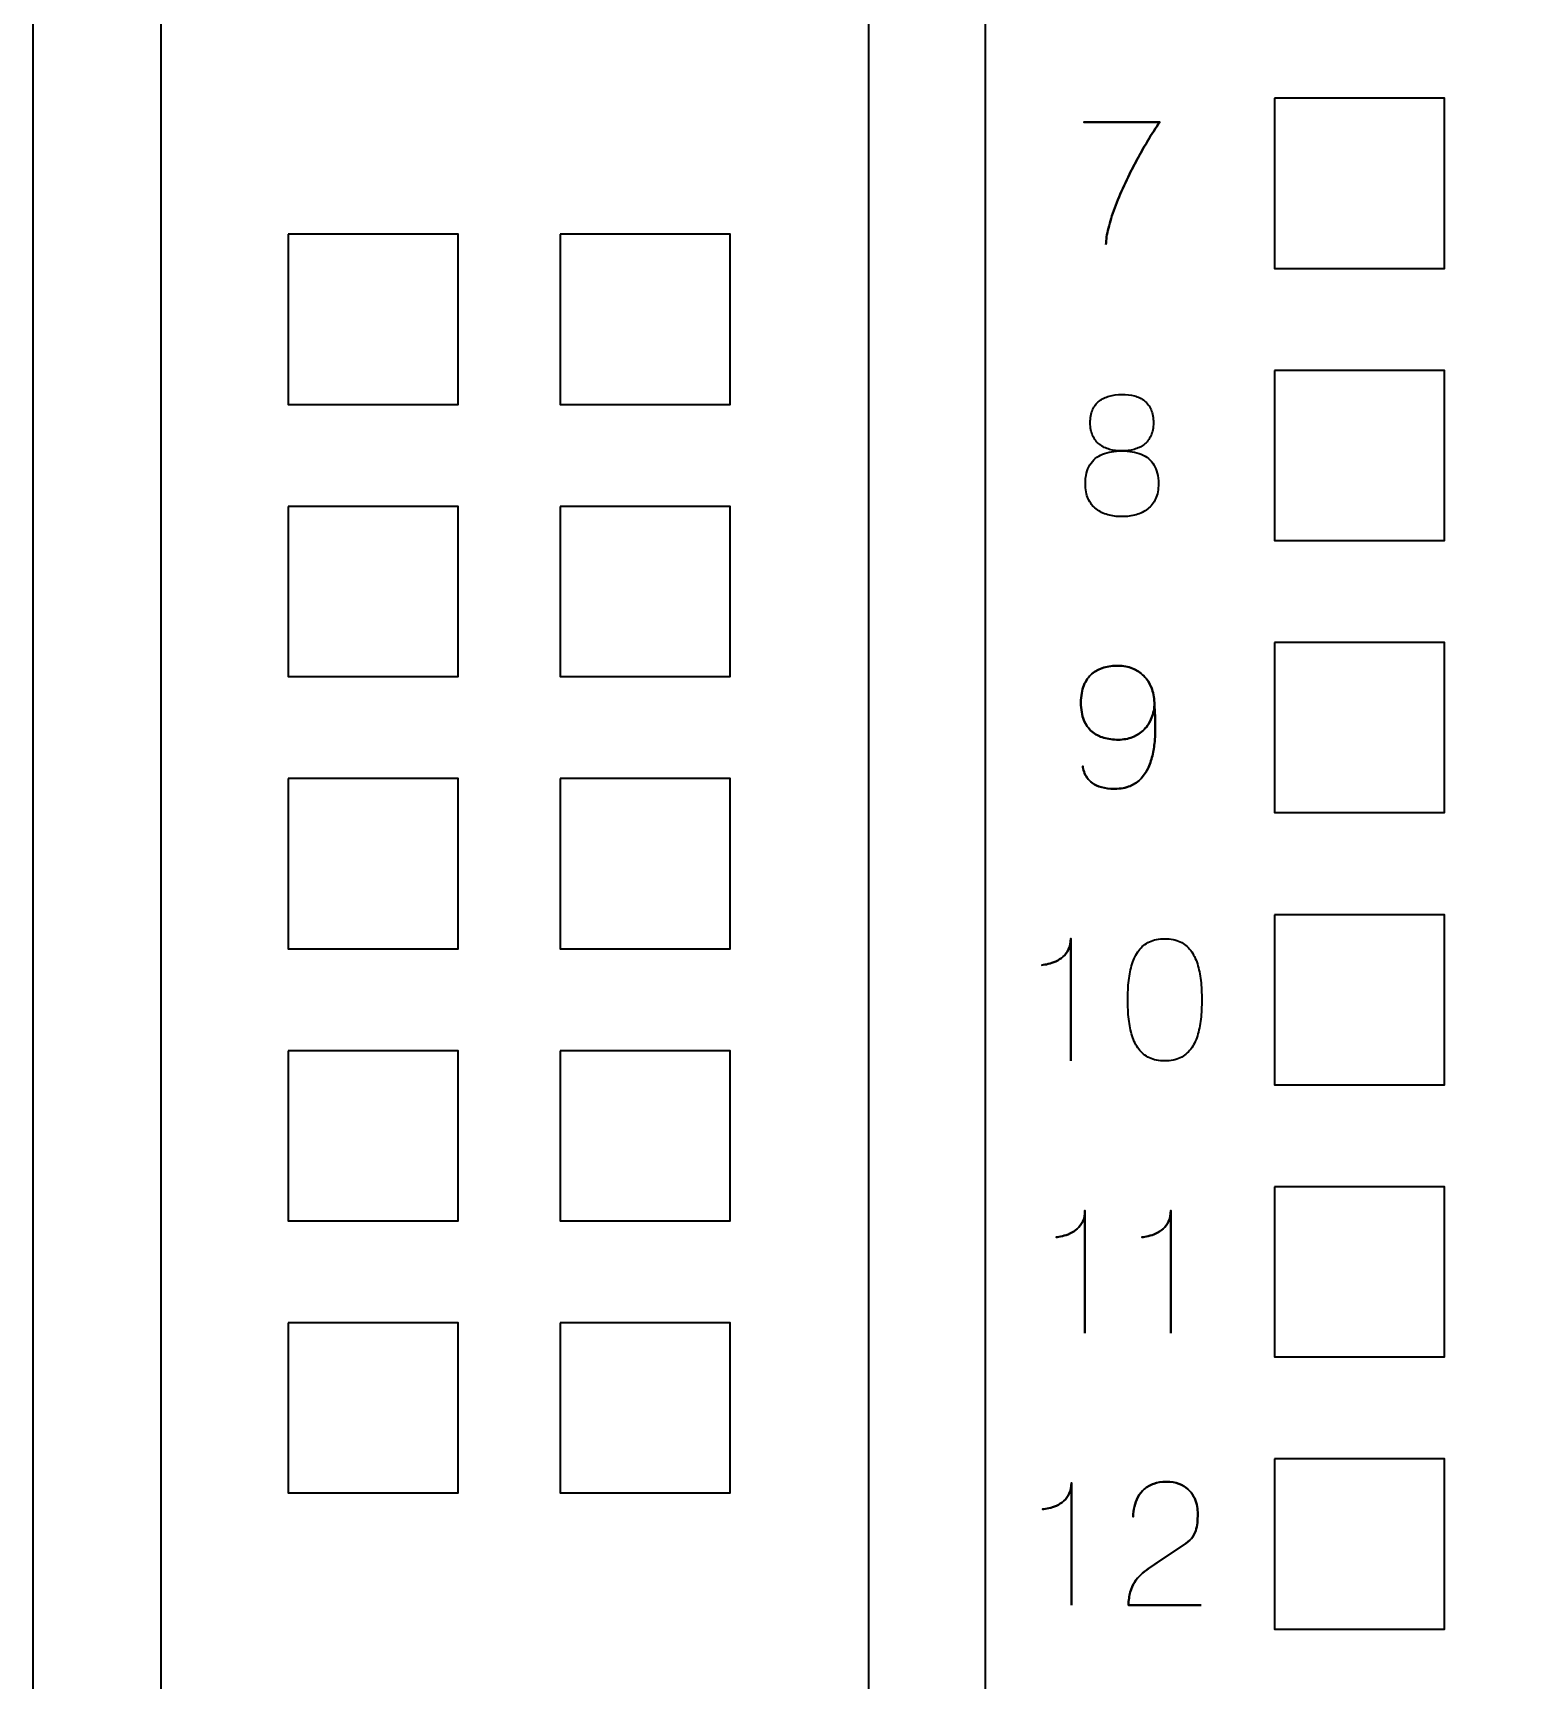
# Model space of a CAD drawing. Header units: centimetres. Extents: x -13.14 to -7.86, y -19.04 to -10.66.
# Drawn here: x -13.135 to -11.751, y -14.088 to -12.551 of the extents above; entities that cross this region are included whole.
import ezdxf

# ---------------------------------------------------------------- set-up
doc = ezdxf.new("R2010")
doc.units = ezdxf.units.CM
doc.header["$MEASUREMENT"] = 0
doc.layers.add('Layer 1', color=7, linetype='Continuous')

msp = doc.modelspace()

# ---------------------------------------------------------------- linework, layer by layer
at = {"layer": 'Layer 1', "color": 250, "lineweight": 35}
for points, knots in [([(-13.13514, -10.659), (-13.13514, -10.659), (-12.24614, -10.659), (-12.24614, -10.659), (-12.24614, -10.659), (-12.24614, -10.659), (-12.24614, -19.041), (-12.24614, -19.041), (-12.24614, -19.041), (-12.24614, -19.041), (-13.13514, -19.041), (-13.13514, -19.041), (-13.13514, -19.041), (-13.13514, -19.041), (-13.13514, -10.659), (-13.13514, -10.659)], [0, 0, 0, 0, 0.25, 0.25, 0.25, 0.25, 0.5, 0.5, 0.5, 0.5, 0.75, 0.75, 0.75, 0.75, 1, 1, 1, 1]), ([(-12.24632, -10.659), (-12.24632, -10.659), (-8.75382, -10.659), (-8.75382, -10.659), (-8.75382, -10.659), (-8.75382, -10.659), (-8.75382, -19.041), (-8.75382, -19.041), (-8.75382, -19.041), (-8.75382, -19.041), (-12.24632, -19.041), (-12.24632, -19.041), (-12.24632, -19.041), (-12.24632, -19.041), (-12.24632, -10.659), (-12.24632, -10.659)], [0, 0, 0, 0, 0.25, 0.25, 0.25, 0.25, 0.5, 0.5, 0.5, 0.5, 0.75, 0.75, 0.75, 0.75, 1, 1, 1, 1]), ([(-11.97644, -12.61203), (-11.97644, -12.61203), (-11.81769, -12.61203), (-11.81769, -12.61203), (-11.81769, -12.61203), (-11.81769, -12.61203), (-11.81769, -12.77078), (-11.81769, -12.77078), (-11.81769, -12.77078), (-11.81769, -12.77078), (-11.97644, -12.77078), (-11.97644, -12.77078), (-11.97644, -12.77078), (-11.97644, -12.77078), (-11.97644, -12.61203), (-11.97644, -12.61203)], [0, 0, 0, 0, 0.25, 0.25, 0.25, 0.25, 0.5, 0.5, 0.5, 0.5, 0.75, 0.75, 0.75, 0.75, 1, 1, 1, 1]), ([(-12.13365, -12.74854), (-12.13357, -12.74413), (-12.1328, -12.73903), (-12.13135, -12.73322), (-12.13135, -12.73322), (-12.1299, -12.72739), (-12.12792, -12.7211), (-12.12541, -12.71437), (-12.12541, -12.71437), (-12.1229, -12.70763), (-12.11999, -12.70071), (-12.11672, -12.69355), (-12.11672, -12.69355), (-12.11347, -12.6864), (-12.10996, -12.67932), (-12.10623, -12.67227), (-12.10623, -12.67227), (-12.10251, -12.66522), (-12.09871, -12.65846), (-12.09482, -12.65199), (-12.09482, -12.65199), (-12.09095, -12.64554), (-12.08715, -12.63965), (-12.08342, -12.63429), (-12.08342, -12.63429), (-12.08342, -12.63429), (-12.15424, -12.63429), (-12.15424, -12.63429), (-12.15424, -12.63429), (-12.15424, -12.63429), (-12.08342, -12.63429), (-12.08342, -12.63429), (-12.08342, -12.63429), (-12.08715, -12.63965), (-12.09095, -12.64554), (-12.09482, -12.65199), (-12.09482, -12.65199), (-12.09871, -12.65846), (-12.10251, -12.66522), (-12.10623, -12.67227), (-12.10623, -12.67227), (-12.10996, -12.67932), (-12.11347, -12.6864), (-12.11672, -12.69355), (-12.11672, -12.69355), (-12.11999, -12.70071), (-12.1229, -12.70763), (-12.12541, -12.71437), (-12.12541, -12.71437), (-12.12792, -12.7211), (-12.1299, -12.72739), (-12.13135, -12.73322), (-12.13135, -12.73322), (-12.1328, -12.73903), (-12.13357, -12.74413), (-12.13365, -12.74854)], [0, 0, 0, 0, 0.0714286, 0.0714286, 0.0714286, 0.0714286, 0.1428571, 0.1428571, 0.1428571, 0.1428571, 0.2142857, 0.2142857, 0.2142857, 0.2142857, 0.2857143, 0.2857143, 0.2857143, 0.2857143, 0.3571429, 0.3571429, 0.3571429, 0.3571429, 0.4285714, 0.4285714, 0.4285714, 0.4285714, 0.5, 0.5, 0.5, 0.5, 0.5714286, 0.5714286, 0.5714286, 0.5714286, 0.6428571, 0.6428571, 0.6428571, 0.6428571, 0.7142857, 0.7142857, 0.7142857, 0.7142857, 0.7857143, 0.7857143, 0.7857143, 0.7857143, 0.8571429, 0.8571429, 0.8571429, 0.8571429, 0.9285714, 0.9285714, 0.9285714, 0.9285714, 1, 1, 1, 1]), ([(-12.89701, -12.73903), (-12.89701, -12.73903), (-12.73826, -12.73903), (-12.73826, -12.73903), (-12.73826, -12.73903), (-12.73826, -12.73903), (-12.73826, -12.89778), (-12.73826, -12.89778), (-12.73826, -12.89778), (-12.73826, -12.89778), (-12.89701, -12.89778), (-12.89701, -12.89778), (-12.89701, -12.89778), (-12.89701, -12.89778), (-12.89701, -12.73903), (-12.89701, -12.73903)], [0, 0, 0, 0, 0.25, 0.25, 0.25, 0.25, 0.5, 0.5, 0.5, 0.5, 0.75, 0.75, 0.75, 0.75, 1, 1, 1, 1]), ([(-12.64301, -12.73903), (-12.64301, -12.73903), (-12.48426, -12.73903), (-12.48426, -12.73903), (-12.48426, -12.73903), (-12.48426, -12.73903), (-12.48426, -12.89778), (-12.48426, -12.89778), (-12.48426, -12.89778), (-12.48426, -12.89778), (-12.64301, -12.89778), (-12.64301, -12.89778), (-12.64301, -12.89778), (-12.64301, -12.89778), (-12.64301, -12.73903), (-12.64301, -12.73903)], [0, 0, 0, 0, 0.25, 0.25, 0.25, 0.25, 0.5, 0.5, 0.5, 0.5, 0.75, 0.75, 0.75, 0.75, 1, 1, 1, 1]), ([(-11.97644, -12.86603), (-11.97644, -12.86603), (-11.81769, -12.86603), (-11.81769, -12.86603), (-11.81769, -12.86603), (-11.81769, -12.86603), (-11.81769, -13.02478), (-11.81769, -13.02478), (-11.81769, -13.02478), (-11.81769, -13.02478), (-11.97644, -13.02478), (-11.97644, -13.02478), (-11.97644, -13.02478), (-11.97644, -13.02478), (-11.97644, -12.86603), (-11.97644, -12.86603)], [0, 0, 0, 0, 0.25, 0.25, 0.25, 0.25, 0.5, 0.5, 0.5, 0.5, 0.75, 0.75, 0.75, 0.75, 1, 1, 1, 1]), ([(-12.11883, -12.94122), (-12.11476, -12.94122), (-12.11096, -12.94074), (-12.10739, -12.93979), (-12.10739, -12.93979), (-12.10385, -12.93881), (-12.10074, -12.93728), (-12.09802, -12.93519), (-12.09802, -12.93519), (-12.09532, -12.93311), (-12.09321, -12.93039), (-12.09169, -12.92703), (-12.09169, -12.92703), (-12.09016, -12.92371), (-12.08939, -12.91967), (-12.08936, -12.91491), (-12.08936, -12.91491), (-12.08939, -12.91016), (-12.09013, -12.90609), (-12.09158, -12.90271), (-12.09158, -12.90271), (-12.09302, -12.89933), (-12.09508, -12.89656), (-12.09773, -12.89442), (-12.09773, -12.89442), (-12.10037, -12.8923), (-12.10348, -12.89075), (-12.10707, -12.88977), (-12.10707, -12.88977), (-12.11064, -12.88879), (-12.11458, -12.88837), (-12.11883, -12.88845), (-12.11883, -12.88845), (-12.12308, -12.8885), (-12.12701, -12.88906), (-12.13058, -12.89003), (-12.13058, -12.89003), (-12.13417, -12.89104), (-12.13729, -12.89257), (-12.13993, -12.89466), (-12.13993, -12.89466), (-12.14257, -12.89674), (-12.14462, -12.89946), (-12.14607, -12.90279), (-12.14607, -12.90279), (-12.14753, -12.90614), (-12.14826, -12.91016), (-12.14829, -12.91491), (-12.14829, -12.91491), (-12.14826, -12.91967), (-12.1475, -12.92371), (-12.14597, -12.92703), (-12.14597, -12.92703), (-12.14444, -12.93039), (-12.14233, -12.93311), (-12.13961, -12.93519), (-12.13961, -12.93519), (-12.13692, -12.93728), (-12.1338, -12.93881), (-12.13026, -12.93979), (-12.13026, -12.93979), (-12.1267, -12.94074), (-12.12289, -12.94122), (-12.11883, -12.94122)], [0, 0, 0, 0, 0.0625, 0.0625, 0.0625, 0.0625, 0.125, 0.125, 0.125, 0.125, 0.1875, 0.1875, 0.1875, 0.1875, 0.25, 0.25, 0.25, 0.25, 0.3125, 0.3125, 0.3125, 0.3125, 0.375, 0.375, 0.375, 0.375, 0.4375, 0.4375, 0.4375, 0.4375, 0.5, 0.5, 0.5, 0.5, 0.5625, 0.5625, 0.5625, 0.5625, 0.625, 0.625, 0.625, 0.625, 0.6875, 0.6875, 0.6875, 0.6875, 0.75, 0.75, 0.75, 0.75, 0.8125, 0.8125, 0.8125, 0.8125, 0.875, 0.875, 0.875, 0.875, 0.9375, 0.9375, 0.9375, 0.9375, 1, 1, 1, 1]), ([(-12.11883, -12.94122), (-12.11476, -12.94122), (-12.11096, -12.94074), (-12.10739, -12.93979), (-12.10739, -12.93979), (-12.10385, -12.93881), (-12.10074, -12.93728), (-12.09802, -12.93519), (-12.09802, -12.93519), (-12.09532, -12.93311), (-12.09321, -12.93039), (-12.09169, -12.92703), (-12.09169, -12.92703), (-12.09016, -12.92371), (-12.08939, -12.91967), (-12.08936, -12.91491), (-12.08936, -12.91491), (-12.08939, -12.91016), (-12.09013, -12.90609), (-12.09158, -12.90271), (-12.09158, -12.90271), (-12.09302, -12.89933), (-12.09508, -12.89656), (-12.09773, -12.89442), (-12.09773, -12.89442), (-12.10037, -12.8923), (-12.10348, -12.89075), (-12.10707, -12.88977), (-12.10707, -12.88977), (-12.11064, -12.88879), (-12.11458, -12.88837), (-12.11883, -12.88845), (-12.11883, -12.88845), (-12.12308, -12.8885), (-12.12701, -12.88906), (-12.13058, -12.89003), (-12.13058, -12.89003), (-12.13417, -12.89104), (-12.13729, -12.89257), (-12.13993, -12.89466), (-12.13993, -12.89466), (-12.14257, -12.89674), (-12.14462, -12.89946), (-12.14607, -12.90279), (-12.14607, -12.90279), (-12.14753, -12.90614), (-12.14826, -12.91016), (-12.14829, -12.91491), (-12.14829, -12.91491), (-12.14826, -12.91967), (-12.1475, -12.92371), (-12.14597, -12.92703), (-12.14597, -12.92703), (-12.14444, -12.93039), (-12.14233, -12.93311), (-12.13961, -12.93519), (-12.13961, -12.93519), (-12.13692, -12.93728), (-12.1338, -12.93881), (-12.13026, -12.93979), (-12.13026, -12.93979), (-12.1267, -12.94074), (-12.12289, -12.94122), (-12.11883, -12.94122)], [0, 0, 0, 0, 0.0625, 0.0625, 0.0625, 0.0625, 0.125, 0.125, 0.125, 0.125, 0.1875, 0.1875, 0.1875, 0.1875, 0.25, 0.25, 0.25, 0.25, 0.3125, 0.3125, 0.3125, 0.3125, 0.375, 0.375, 0.375, 0.375, 0.4375, 0.4375, 0.4375, 0.4375, 0.5, 0.5, 0.5, 0.5, 0.5625, 0.5625, 0.5625, 0.5625, 0.625, 0.625, 0.625, 0.625, 0.6875, 0.6875, 0.6875, 0.6875, 0.75, 0.75, 0.75, 0.75, 0.8125, 0.8125, 0.8125, 0.8125, 0.875, 0.875, 0.875, 0.875, 0.9375, 0.9375, 0.9375, 0.9375, 1, 1, 1, 1]), ([(-12.11883, -13.00254), (-12.11407, -13.00254), (-12.10964, -13.00199), (-12.10552, -13.00082), (-12.10552, -13.00082), (-12.1014, -12.99966), (-12.09778, -12.99784), (-12.09464, -12.99536), (-12.09464, -12.99536), (-12.09153, -12.9929), (-12.08907, -12.98973), (-12.0873, -12.98582), (-12.0873, -12.98582), (-12.08553, -12.98194), (-12.08464, -12.97727), (-12.08461, -12.9718), (-12.08461, -12.9718), (-12.08466, -12.96454), (-12.08609, -12.95865), (-12.08891, -12.95416), (-12.08891, -12.95416), (-12.09174, -12.94964), (-12.09569, -12.94637), (-12.10079, -12.94428), (-12.10079, -12.94428), (-12.10591, -12.94222), (-12.11191, -12.94119), (-12.11883, -12.94122), (-12.11883, -12.94122), (-12.12572, -12.94119), (-12.13174, -12.94222), (-12.13681, -12.94428), (-12.13681, -12.94428), (-12.14191, -12.94637), (-12.14583, -12.94964), (-12.14863, -12.95416), (-12.14863, -12.95416), (-12.15143, -12.95865), (-12.15286, -12.96454), (-12.15289, -12.9718), (-12.15289, -12.9718), (-12.15286, -12.97727), (-12.15196, -12.98194), (-12.15019, -12.98582), (-12.15019, -12.98582), (-12.14842, -12.98973), (-12.14599, -12.9929), (-12.14286, -12.99536), (-12.14286, -12.99536), (-12.13974, -12.99784), (-12.13615, -12.99966), (-12.13203, -13.00082), (-12.13203, -13.00082), (-12.12794, -13.00199), (-12.12353, -13.00254), (-12.11883, -13.00254)], [0, 0, 0, 0, 0.0714286, 0.0714286, 0.0714286, 0.0714286, 0.1428571, 0.1428571, 0.1428571, 0.1428571, 0.2142857, 0.2142857, 0.2142857, 0.2142857, 0.2857143, 0.2857143, 0.2857143, 0.2857143, 0.3571429, 0.3571429, 0.3571429, 0.3571429, 0.4285714, 0.4285714, 0.4285714, 0.4285714, 0.5, 0.5, 0.5, 0.5, 0.5714286, 0.5714286, 0.5714286, 0.5714286, 0.6428571, 0.6428571, 0.6428571, 0.6428571, 0.7142857, 0.7142857, 0.7142857, 0.7142857, 0.7857143, 0.7857143, 0.7857143, 0.7857143, 0.8571429, 0.8571429, 0.8571429, 0.8571429, 0.9285714, 0.9285714, 0.9285714, 0.9285714, 1, 1, 1, 1]), ([(-12.11883, -13.00254), (-12.11407, -13.00254), (-12.10964, -13.00199), (-12.10552, -13.00082), (-12.10552, -13.00082), (-12.1014, -12.99966), (-12.09778, -12.99784), (-12.09464, -12.99536), (-12.09464, -12.99536), (-12.09153, -12.9929), (-12.08907, -12.98973), (-12.0873, -12.98582), (-12.0873, -12.98582), (-12.08553, -12.98194), (-12.08464, -12.97727), (-12.08461, -12.9718), (-12.08461, -12.9718), (-12.08466, -12.96454), (-12.08609, -12.95865), (-12.08891, -12.95416), (-12.08891, -12.95416), (-12.09174, -12.94964), (-12.09569, -12.94637), (-12.10079, -12.94428), (-12.10079, -12.94428), (-12.10591, -12.94222), (-12.11191, -12.94119), (-12.11883, -12.94122), (-12.11883, -12.94122), (-12.12572, -12.94119), (-12.13174, -12.94222), (-12.13681, -12.94428), (-12.13681, -12.94428), (-12.14191, -12.94637), (-12.14583, -12.94964), (-12.14863, -12.95416), (-12.14863, -12.95416), (-12.15143, -12.95865), (-12.15286, -12.96454), (-12.15289, -12.9718), (-12.15289, -12.9718), (-12.15286, -12.97727), (-12.15196, -12.98194), (-12.15019, -12.98582), (-12.15019, -12.98582), (-12.14842, -12.98973), (-12.14599, -12.9929), (-12.14286, -12.99536), (-12.14286, -12.99536), (-12.13974, -12.99784), (-12.13615, -12.99966), (-12.13203, -13.00082), (-12.13203, -13.00082), (-12.12794, -13.00199), (-12.12353, -13.00254), (-12.11883, -13.00254)], [0, 0, 0, 0, 0.0714286, 0.0714286, 0.0714286, 0.0714286, 0.1428571, 0.1428571, 0.1428571, 0.1428571, 0.2142857, 0.2142857, 0.2142857, 0.2142857, 0.2857143, 0.2857143, 0.2857143, 0.2857143, 0.3571429, 0.3571429, 0.3571429, 0.3571429, 0.4285714, 0.4285714, 0.4285714, 0.4285714, 0.5, 0.5, 0.5, 0.5, 0.5714286, 0.5714286, 0.5714286, 0.5714286, 0.6428571, 0.6428571, 0.6428571, 0.6428571, 0.7142857, 0.7142857, 0.7142857, 0.7142857, 0.7857143, 0.7857143, 0.7857143, 0.7857143, 0.8571429, 0.8571429, 0.8571429, 0.8571429, 0.9285714, 0.9285714, 0.9285714, 0.9285714, 1, 1, 1, 1]), ([(-12.89701, -12.99303), (-12.89701, -12.99303), (-12.73826, -12.99303), (-12.73826, -12.99303), (-12.73826, -12.99303), (-12.73826, -12.99303), (-12.73826, -13.15178), (-12.73826, -13.15178), (-12.73826, -13.15178), (-12.73826, -13.15178), (-12.89701, -13.15178), (-12.89701, -13.15178), (-12.89701, -13.15178), (-12.89701, -13.15178), (-12.89701, -12.99303), (-12.89701, -12.99303)], [0, 0, 0, 0, 0.25, 0.25, 0.25, 0.25, 0.5, 0.5, 0.5, 0.5, 0.75, 0.75, 0.75, 0.75, 1, 1, 1, 1]), ([(-12.64301, -12.99303), (-12.64301, -12.99303), (-12.48426, -12.99303), (-12.48426, -12.99303), (-12.48426, -12.99303), (-12.48426, -12.99303), (-12.48426, -13.15178), (-12.48426, -13.15178), (-12.48426, -13.15178), (-12.48426, -13.15178), (-12.64301, -13.15178), (-12.64301, -13.15178), (-12.64301, -13.15178), (-12.64301, -13.15178), (-12.64301, -12.99303), (-12.64301, -12.99303)], [0, 0, 0, 0, 0.25, 0.25, 0.25, 0.25, 0.5, 0.5, 0.5, 0.5, 0.75, 0.75, 0.75, 0.75, 1, 1, 1, 1]), ([(-11.97644, -13.12003), (-11.97644, -13.12003), (-11.81769, -13.12003), (-11.81769, -13.12003), (-11.81769, -13.12003), (-11.81769, -13.12003), (-11.81769, -13.27878), (-11.81769, -13.27878), (-11.81769, -13.27878), (-11.81769, -13.27878), (-11.97644, -13.27878), (-11.97644, -13.27878), (-11.97644, -13.27878), (-11.97644, -13.27878), (-11.97644, -13.12003), (-11.97644, -13.12003)], [0, 0, 0, 0, 0.25, 0.25, 0.25, 0.25, 0.5, 0.5, 0.5, 0.5, 0.75, 0.75, 0.75, 0.75, 1, 1, 1, 1]), ([(-12.08841, -13.1762), (-12.08844, -13.1814), (-12.08931, -13.18613), (-12.091, -13.19036), (-12.091, -13.19036), (-12.09269, -13.19458), (-12.09504, -13.19823), (-12.0981, -13.20126), (-12.0981, -13.20126), (-12.10113, -13.2043), (-12.1047, -13.20663), (-12.10879, -13.20826), (-12.10879, -13.20826), (-12.11289, -13.2099), (-12.11735, -13.21072), (-12.12216, -13.21075), (-12.12216, -13.21075), (-12.12699, -13.21077), (-12.1315, -13.21016), (-12.1357, -13.20895), (-12.1357, -13.20895), (-12.1399, -13.20773), (-12.14357, -13.20578), (-12.14677, -13.20309), (-12.14677, -13.20309), (-12.14995, -13.20042), (-12.15246, -13.19685), (-12.15426, -13.19242), (-12.15426, -13.19242), (-12.15606, -13.18801), (-12.15698, -13.18259), (-12.15701, -13.1762), (-12.15701, -13.1762), (-12.15698, -13.16984), (-12.15606, -13.16445), (-12.15426, -13.16004), (-12.15426, -13.16004), (-12.15246, -13.15563), (-12.14995, -13.15206), (-12.14677, -13.14937), (-12.14677, -13.14937), (-12.14357, -13.14665), (-12.1399, -13.14469), (-12.1357, -13.14348), (-12.1357, -13.14348), (-12.1315, -13.14224), (-12.12699, -13.14163), (-12.12216, -13.14166), (-12.12216, -13.14166), (-12.11735, -13.14168), (-12.11291, -13.1425), (-12.10887, -13.14417), (-12.10887, -13.14417), (-12.10486, -13.1458), (-12.10132, -13.14815), (-12.09833, -13.15119), (-12.09833, -13.15119), (-12.09533, -13.15425), (-12.09298, -13.1579), (-12.09127, -13.16212), (-12.09127, -13.16212), (-12.08955, -13.16632), (-12.0886, -13.17102), (-12.08841, -13.1762), (-12.08841, -13.1762), (-12.08831, -13.17882), (-12.08815, -13.18196), (-12.08796, -13.1856), (-12.08796, -13.1856), (-12.08775, -13.18927), (-12.08765, -13.19324), (-12.08762, -13.19751), (-12.08762, -13.19751), (-12.08757, -13.20179), (-12.08773, -13.2062), (-12.08804, -13.21075), (-12.08804, -13.21075), (-12.08839, -13.21529), (-12.08902, -13.21975), (-12.08994, -13.22416), (-12.08994, -13.22416), (-12.0909, -13.22857), (-12.09224, -13.23272), (-12.09399, -13.2366), (-12.09399, -13.2366), (-12.09573, -13.24048), (-12.09799, -13.24392), (-12.10079, -13.2469), (-12.10079, -13.2469), (-12.10359, -13.24988), (-12.10702, -13.25224), (-12.11106, -13.25395), (-12.11106, -13.25395), (-12.11513, -13.25564), (-12.11994, -13.25651), (-12.12548, -13.25654), (-12.12548, -13.25654), (-12.13029, -13.25651), (-12.13436, -13.25604), (-12.13774, -13.25509), (-12.13774, -13.25509), (-12.14112, -13.25416), (-12.14389, -13.25292), (-12.14611, -13.25136), (-12.14611, -13.25136), (-12.1483, -13.24981), (-12.15003, -13.24809), (-12.1513, -13.24624), (-12.1513, -13.24624), (-12.15257, -13.24436), (-12.15352, -13.24252), (-12.1541, -13.24064), (-12.1541, -13.24064), (-12.15471, -13.23877), (-12.1551, -13.23705), (-12.15526, -13.23546), (-12.15526, -13.23546), (-12.1551, -13.23705), (-12.15471, -13.23877), (-12.1541, -13.24064), (-12.1541, -13.24064), (-12.15352, -13.24252), (-12.15257, -13.24436), (-12.1513, -13.24624), (-12.1513, -13.24624), (-12.15003, -13.24809), (-12.1483, -13.24981), (-12.14611, -13.25136), (-12.14611, -13.25136), (-12.14389, -13.25292), (-12.14112, -13.25416), (-12.13774, -13.25509), (-12.13774, -13.25509), (-12.13436, -13.25604), (-12.13029, -13.25651), (-12.12548, -13.25654), (-12.12548, -13.25654), (-12.11994, -13.25651), (-12.11513, -13.25564), (-12.11106, -13.25395), (-12.11106, -13.25395), (-12.10702, -13.25224), (-12.10359, -13.24988), (-12.10079, -13.2469), (-12.10079, -13.2469), (-12.09799, -13.24392), (-12.09573, -13.24048), (-12.09399, -13.2366), (-12.09399, -13.2366), (-12.09224, -13.23272), (-12.0909, -13.22857), (-12.08994, -13.22416), (-12.08994, -13.22416), (-12.08902, -13.21975), (-12.08839, -13.21529), (-12.08804, -13.21075), (-12.08804, -13.21075), (-12.08773, -13.2062), (-12.08757, -13.20179), (-12.08762, -13.19751), (-12.08762, -13.19751), (-12.08765, -13.19324), (-12.08775, -13.18927), (-12.08796, -13.1856), (-12.08796, -13.1856), (-12.08815, -13.18196), (-12.08831, -13.17882), (-12.08841, -13.1762), (-12.08841, -13.1762), (-12.0886, -13.17102), (-12.08955, -13.16632), (-12.09127, -13.16212), (-12.09127, -13.16212), (-12.09298, -13.1579), (-12.09533, -13.15425), (-12.09833, -13.15119), (-12.09833, -13.15119), (-12.10132, -13.14815), (-12.10486, -13.1458), (-12.10887, -13.14417), (-12.10887, -13.14417), (-12.11291, -13.1425), (-12.11735, -13.14168), (-12.12216, -13.14166), (-12.12216, -13.14166), (-12.12699, -13.14163), (-12.1315, -13.14224), (-12.1357, -13.14348), (-12.1357, -13.14348), (-12.1399, -13.14469), (-12.14357, -13.14665), (-12.14677, -13.14937), (-12.14677, -13.14937), (-12.14995, -13.15206), (-12.15246, -13.15563), (-12.15426, -13.16004), (-12.15426, -13.16004), (-12.15606, -13.16445), (-12.15698, -13.16984), (-12.15701, -13.1762), (-12.15701, -13.1762), (-12.15698, -13.18259), (-12.15606, -13.18801), (-12.15426, -13.19242), (-12.15426, -13.19242), (-12.15246, -13.19685), (-12.14995, -13.20042), (-12.14677, -13.20309), (-12.14677, -13.20309), (-12.14357, -13.20578), (-12.1399, -13.20773), (-12.1357, -13.20895), (-12.1357, -13.20895), (-12.1315, -13.21016), (-12.12699, -13.21077), (-12.12216, -13.21075), (-12.12216, -13.21075), (-12.11735, -13.21072), (-12.11289, -13.2099), (-12.10879, -13.20826), (-12.10879, -13.20826), (-12.1047, -13.20663), (-12.10113, -13.2043), (-12.0981, -13.20126), (-12.0981, -13.20126), (-12.09504, -13.19823), (-12.09269, -13.19458), (-12.091, -13.19036), (-12.091, -13.19036), (-12.08931, -13.18613), (-12.08844, -13.1814), (-12.08841, -13.1762)], [0, 0, 0, 0, 0.0172414, 0.0172414, 0.0172414, 0.0172414, 0.0344828, 0.0344828, 0.0344828, 0.0344828, 0.0517241, 0.0517241, 0.0517241, 0.0517241, 0.0689655, 0.0689655, 0.0689655, 0.0689655, 0.0862069, 0.0862069, 0.0862069, 0.0862069, 0.1034483, 0.1034483, 0.1034483, 0.1034483, 0.1206897, 0.1206897, 0.1206897, 0.1206897, 0.137931, 0.137931, 0.137931, 0.137931, 0.1551724, 0.1551724, 0.1551724, 0.1551724, 0.1724138, 0.1724138, 0.1724138, 0.1724138, 0.1896552, 0.1896552, 0.1896552, 0.1896552, 0.2068966, 0.2068966, 0.2068966, 0.2068966, 0.2241379, 0.2241379, 0.2241379, 0.2241379, 0.2413793, 0.2413793, 0.2413793, 0.2413793, 0.2586207, 0.2586207, 0.2586207, 0.2586207, 0.2758621, 0.2758621, 0.2758621, 0.2758621, 0.2931034, 0.2931034, 0.2931034, 0.2931034, 0.3103448, 0.3103448, 0.3103448, 0.3103448, 0.3275862, 0.3275862, 0.3275862, 0.3275862, 0.3448276, 0.3448276, 0.3448276, 0.3448276, 0.362069, 0.362069, 0.362069, 0.362069, 0.3793103, 0.3793103, 0.3793103, 0.3793103, 0.3965517, 0.3965517, 0.3965517, 0.3965517, 0.4137931, 0.4137931, 0.4137931, 0.4137931, 0.4310345, 0.4310345, 0.4310345, 0.4310345, 0.4482759, 0.4482759, 0.4482759, 0.4482759, 0.4655172, 0.4655172, 0.4655172, 0.4655172, 0.4827586, 0.4827586, 0.4827586, 0.4827586, 0.5, 0.5, 0.5, 0.5, 0.5172414, 0.5172414, 0.5172414, 0.5172414, 0.5344828, 0.5344828, 0.5344828, 0.5344828, 0.5517241, 0.5517241, 0.5517241, 0.5517241, 0.5689655, 0.5689655, 0.5689655, 0.5689655, 0.5862069, 0.5862069, 0.5862069, 0.5862069, 0.6034483, 0.6034483, 0.6034483, 0.6034483, 0.6206897, 0.6206897, 0.6206897, 0.6206897, 0.637931, 0.637931, 0.637931, 0.637931, 0.6551724, 0.6551724, 0.6551724, 0.6551724, 0.6724138, 0.6724138, 0.6724138, 0.6724138, 0.6896552, 0.6896552, 0.6896552, 0.6896552, 0.7068966, 0.7068966, 0.7068966, 0.7068966, 0.7241379, 0.7241379, 0.7241379, 0.7241379, 0.7413793, 0.7413793, 0.7413793, 0.7413793, 0.7586207, 0.7586207, 0.7586207, 0.7586207, 0.7758621, 0.7758621, 0.7758621, 0.7758621, 0.7931034, 0.7931034, 0.7931034, 0.7931034, 0.8103448, 0.8103448, 0.8103448, 0.8103448, 0.8275862, 0.8275862, 0.8275862, 0.8275862, 0.8448276, 0.8448276, 0.8448276, 0.8448276, 0.862069, 0.862069, 0.862069, 0.862069, 0.8793103, 0.8793103, 0.8793103, 0.8793103, 0.8965517, 0.8965517, 0.8965517, 0.8965517, 0.9137931, 0.9137931, 0.9137931, 0.9137931, 0.9310345, 0.9310345, 0.9310345, 0.9310345, 0.9482759, 0.9482759, 0.9482759, 0.9482759, 0.9655172, 0.9655172, 0.9655172, 0.9655172, 0.9827586, 0.9827586, 0.9827586, 0.9827586, 1, 1, 1, 1]), ([(-12.89701, -13.24703), (-12.89701, -13.24703), (-12.73826, -13.24703), (-12.73826, -13.24703), (-12.73826, -13.24703), (-12.73826, -13.24703), (-12.73826, -13.40578), (-12.73826, -13.40578), (-12.73826, -13.40578), (-12.73826, -13.40578), (-12.89701, -13.40578), (-12.89701, -13.40578), (-12.89701, -13.40578), (-12.89701, -13.40578), (-12.89701, -13.24703), (-12.89701, -13.24703)], [0, 0, 0, 0, 0.25, 0.25, 0.25, 0.25, 0.5, 0.5, 0.5, 0.5, 0.75, 0.75, 0.75, 0.75, 1, 1, 1, 1]), ([(-12.64301, -13.24703), (-12.64301, -13.24703), (-12.48426, -13.24703), (-12.48426, -13.24703), (-12.48426, -13.24703), (-12.48426, -13.24703), (-12.48426, -13.40578), (-12.48426, -13.40578), (-12.48426, -13.40578), (-12.48426, -13.40578), (-12.64301, -13.40578), (-12.64301, -13.40578), (-12.64301, -13.40578), (-12.64301, -13.40578), (-12.64301, -13.24703), (-12.64301, -13.24703)], [0, 0, 0, 0, 0.25, 0.25, 0.25, 0.25, 0.5, 0.5, 0.5, 0.5, 0.75, 0.75, 0.75, 0.75, 1, 1, 1, 1]), ([(-11.97644, -13.37403), (-11.97644, -13.37403), (-11.81769, -13.37403), (-11.81769, -13.37403), (-11.81769, -13.37403), (-11.81769, -13.37403), (-11.81769, -13.53278), (-11.81769, -13.53278), (-11.81769, -13.53278), (-11.81769, -13.53278), (-11.97644, -13.53278), (-11.97644, -13.53278), (-11.97644, -13.53278), (-11.97644, -13.53278), (-11.97644, -13.37403), (-11.97644, -13.37403)], [0, 0, 0, 0, 0.25, 0.25, 0.25, 0.25, 0.5, 0.5, 0.5, 0.5, 0.75, 0.75, 0.75, 0.75, 1, 1, 1, 1]), ([(-12.16651, -13.51054), (-12.16651, -13.51054), (-12.16651, -13.39629), (-12.16651, -13.39629), (-12.16651, -13.39629), (-12.16653, -13.40017), (-12.16722, -13.4035), (-12.16854, -13.40627), (-12.16854, -13.40627), (-12.16984, -13.40907), (-12.17155, -13.41137), (-12.17367, -13.41322), (-12.17367, -13.41322), (-12.17578, -13.41507), (-12.17805, -13.41655), (-12.18048, -13.41766), (-12.18048, -13.41766), (-12.18291, -13.41874), (-12.18525, -13.41956), (-12.18752, -13.42006), (-12.18752, -13.42006), (-12.18982, -13.42059), (-12.19177, -13.4209), (-12.19344, -13.42101), (-12.19344, -13.42101), (-12.19177, -13.4209), (-12.18982, -13.42059), (-12.18752, -13.42006), (-12.18752, -13.42006), (-12.18525, -13.41956), (-12.18291, -13.41874), (-12.18048, -13.41766), (-12.18048, -13.41766), (-12.17805, -13.41655), (-12.17578, -13.41507), (-12.17367, -13.41322), (-12.17367, -13.41322), (-12.17155, -13.41137), (-12.16984, -13.40907), (-12.16854, -13.40627), (-12.16854, -13.40627), (-12.16722, -13.4035), (-12.16653, -13.40017), (-12.16651, -13.39629), (-12.16651, -13.39629), (-12.16651, -13.39629), (-12.16651, -13.51054), (-12.16651, -13.51054)], [0, 0, 0, 0, 0.0833333, 0.0833333, 0.0833333, 0.0833333, 0.1666667, 0.1666667, 0.1666667, 0.1666667, 0.25, 0.25, 0.25, 0.25, 0.3333333, 0.3333333, 0.3333333, 0.3333333, 0.4166667, 0.4166667, 0.4166667, 0.4166667, 0.5, 0.5, 0.5, 0.5, 0.5833333, 0.5833333, 0.5833333, 0.5833333, 0.6666667, 0.6666667, 0.6666667, 0.6666667, 0.75, 0.75, 0.75, 0.75, 0.8333333, 0.8333333, 0.8333333, 0.8333333, 0.9166667, 0.9166667, 0.9166667, 0.9166667, 1, 1, 1, 1]), ([(-12.07874, -13.51054), (-12.0732, -13.51051), (-12.06842, -13.50954), (-12.06443, -13.50763), (-12.06443, -13.50763), (-12.06047, -13.50573), (-12.05717, -13.50301), (-12.05452, -13.49955), (-12.05452, -13.49955), (-12.05192, -13.49607), (-12.04986, -13.49195), (-12.04833, -13.48719), (-12.04833, -13.48719), (-12.04682, -13.48244), (-12.04574, -13.47724), (-12.04513, -13.47153), (-12.04513, -13.47153), (-12.0445, -13.46583), (-12.04418, -13.45983), (-12.04421, -13.45349), (-12.04421, -13.45349), (-12.04418, -13.44718), (-12.0445, -13.44119), (-12.04513, -13.43551), (-12.04513, -13.43551), (-12.04574, -13.42983), (-12.04682, -13.4246), (-12.04833, -13.41985), (-12.04833, -13.41985), (-12.04986, -13.41512), (-12.05192, -13.411), (-12.05452, -13.40749), (-12.05452, -13.40749), (-12.05717, -13.404), (-12.06047, -13.40128), (-12.06443, -13.39938), (-12.06443, -13.39938), (-12.06842, -13.39745), (-12.0732, -13.39648), (-12.07874, -13.39645), (-12.07874, -13.39645), (-12.08429, -13.39648), (-12.08907, -13.39745), (-12.09306, -13.39938), (-12.09306, -13.39938), (-12.09702, -13.40128), (-12.10032, -13.404), (-12.10296, -13.40749), (-12.10296, -13.40749), (-12.10556, -13.411), (-12.10762, -13.41512), (-12.10916, -13.41985), (-12.10916, -13.41985), (-12.11066, -13.4246), (-12.11174, -13.42983), (-12.11235, -13.43551), (-12.11235, -13.43551), (-12.11299, -13.44119), (-12.1133, -13.44718), (-12.11328, -13.45349), (-12.11328, -13.45349), (-12.1133, -13.45983), (-12.11299, -13.46583), (-12.11235, -13.47153), (-12.11235, -13.47153), (-12.11174, -13.47724), (-12.11066, -13.48244), (-12.10916, -13.48719), (-12.10916, -13.48719), (-12.10762, -13.49195), (-12.10556, -13.49607), (-12.10296, -13.49955), (-12.10296, -13.49955), (-12.10032, -13.50301), (-12.09702, -13.50573), (-12.09306, -13.50763), (-12.09306, -13.50763), (-12.08907, -13.50954), (-12.08429, -13.51051), (-12.07874, -13.51054)], [0, 0, 0, 0, 0.05, 0.05, 0.05, 0.05, 0.1, 0.1, 0.1, 0.1, 0.15, 0.15, 0.15, 0.15, 0.2, 0.2, 0.2, 0.2, 0.25, 0.25, 0.25, 0.25, 0.3, 0.3, 0.3, 0.3, 0.35, 0.35, 0.35, 0.35, 0.4, 0.4, 0.4, 0.4, 0.45, 0.45, 0.45, 0.45, 0.5, 0.5, 0.5, 0.5, 0.55, 0.55, 0.55, 0.55, 0.6, 0.6, 0.6, 0.6, 0.65, 0.65, 0.65, 0.65, 0.7, 0.7, 0.7, 0.7, 0.75, 0.75, 0.75, 0.75, 0.8, 0.8, 0.8, 0.8, 0.85, 0.85, 0.85, 0.85, 0.9, 0.9, 0.9, 0.9, 0.95, 0.95, 0.95, 0.95, 1, 1, 1, 1]), ([(-12.07874, -13.51054), (-12.0732, -13.51051), (-12.06842, -13.50954), (-12.06443, -13.50763), (-12.06443, -13.50763), (-12.06047, -13.50573), (-12.05717, -13.50301), (-12.05452, -13.49955), (-12.05452, -13.49955), (-12.05192, -13.49607), (-12.04986, -13.49195), (-12.04833, -13.48719), (-12.04833, -13.48719), (-12.04682, -13.48244), (-12.04574, -13.47724), (-12.04513, -13.47153), (-12.04513, -13.47153), (-12.0445, -13.46583), (-12.04418, -13.45983), (-12.04421, -13.45349), (-12.04421, -13.45349), (-12.04418, -13.44718), (-12.0445, -13.44119), (-12.04513, -13.43551), (-12.04513, -13.43551), (-12.04574, -13.42983), (-12.04682, -13.4246), (-12.04833, -13.41985), (-12.04833, -13.41985), (-12.04986, -13.41512), (-12.05192, -13.411), (-12.05452, -13.40749), (-12.05452, -13.40749), (-12.05717, -13.404), (-12.06047, -13.40128), (-12.06443, -13.39938), (-12.06443, -13.39938), (-12.06842, -13.39745), (-12.0732, -13.39648), (-12.07874, -13.39645), (-12.07874, -13.39645), (-12.08429, -13.39648), (-12.08907, -13.39745), (-12.09306, -13.39938), (-12.09306, -13.39938), (-12.09702, -13.40128), (-12.10032, -13.404), (-12.10296, -13.40749), (-12.10296, -13.40749), (-12.10556, -13.411), (-12.10762, -13.41512), (-12.10916, -13.41985), (-12.10916, -13.41985), (-12.11066, -13.4246), (-12.11174, -13.42983), (-12.11235, -13.43551), (-12.11235, -13.43551), (-12.11299, -13.44119), (-12.1133, -13.44718), (-12.11328, -13.45349), (-12.11328, -13.45349), (-12.1133, -13.45983), (-12.11299, -13.46583), (-12.11235, -13.47153), (-12.11235, -13.47153), (-12.11174, -13.47724), (-12.11066, -13.48244), (-12.10916, -13.48719), (-12.10916, -13.48719), (-12.10762, -13.49195), (-12.10556, -13.49607), (-12.10296, -13.49955), (-12.10296, -13.49955), (-12.10032, -13.50301), (-12.09702, -13.50573), (-12.09306, -13.50763), (-12.09306, -13.50763), (-12.08907, -13.50954), (-12.08429, -13.51051), (-12.07874, -13.51054)], [0, 0, 0, 0, 0.05, 0.05, 0.05, 0.05, 0.1, 0.1, 0.1, 0.1, 0.15, 0.15, 0.15, 0.15, 0.2, 0.2, 0.2, 0.2, 0.25, 0.25, 0.25, 0.25, 0.3, 0.3, 0.3, 0.3, 0.35, 0.35, 0.35, 0.35, 0.4, 0.4, 0.4, 0.4, 0.45, 0.45, 0.45, 0.45, 0.5, 0.5, 0.5, 0.5, 0.55, 0.55, 0.55, 0.55, 0.6, 0.6, 0.6, 0.6, 0.65, 0.65, 0.65, 0.65, 0.7, 0.7, 0.7, 0.7, 0.75, 0.75, 0.75, 0.75, 0.8, 0.8, 0.8, 0.8, 0.85, 0.85, 0.85, 0.85, 0.9, 0.9, 0.9, 0.9, 0.95, 0.95, 0.95, 0.95, 1, 1, 1, 1]), ([(-12.89701, -13.50103), (-12.89701, -13.50103), (-12.73826, -13.50103), (-12.73826, -13.50103), (-12.73826, -13.50103), (-12.73826, -13.50103), (-12.73826, -13.65978), (-12.73826, -13.65978), (-12.73826, -13.65978), (-12.73826, -13.65978), (-12.89701, -13.65978), (-12.89701, -13.65978), (-12.89701, -13.65978), (-12.89701, -13.65978), (-12.89701, -13.50103), (-12.89701, -13.50103)], [0, 0, 0, 0, 0.25, 0.25, 0.25, 0.25, 0.5, 0.5, 0.5, 0.5, 0.75, 0.75, 0.75, 0.75, 1, 1, 1, 1]), ([(-12.64301, -13.50103), (-12.64301, -13.50103), (-12.48426, -13.50103), (-12.48426, -13.50103), (-12.48426, -13.50103), (-12.48426, -13.50103), (-12.48426, -13.65978), (-12.48426, -13.65978), (-12.48426, -13.65978), (-12.48426, -13.65978), (-12.64301, -13.65978), (-12.64301, -13.65978), (-12.64301, -13.65978), (-12.64301, -13.65978), (-12.64301, -13.50103), (-12.64301, -13.50103)], [0, 0, 0, 0, 0.25, 0.25, 0.25, 0.25, 0.5, 0.5, 0.5, 0.5, 0.75, 0.75, 0.75, 0.75, 1, 1, 1, 1]), ([(-11.97644, -13.62803), (-11.97644, -13.62803), (-11.81769, -13.62803), (-11.81769, -13.62803), (-11.81769, -13.62803), (-11.81769, -13.62803), (-11.81769, -13.78678), (-11.81769, -13.78678), (-11.81769, -13.78678), (-11.81769, -13.78678), (-11.97644, -13.78678), (-11.97644, -13.78678), (-11.97644, -13.78678), (-11.97644, -13.78678), (-11.97644, -13.62803), (-11.97644, -13.62803)], [0, 0, 0, 0, 0.25, 0.25, 0.25, 0.25, 0.5, 0.5, 0.5, 0.5, 0.75, 0.75, 0.75, 0.75, 1, 1, 1, 1]), ([(-12.15328, -13.76454), (-12.15328, -13.76454), (-12.15328, -13.65029), (-12.15328, -13.65029), (-12.15328, -13.65029), (-12.1533, -13.65417), (-12.15399, -13.6575), (-12.15531, -13.66027), (-12.15531, -13.66027), (-12.15661, -13.66307), (-12.15832, -13.66537), (-12.16044, -13.66722), (-12.16044, -13.66722), (-12.16255, -13.66907), (-12.16482, -13.67055), (-12.16725, -13.67166), (-12.16725, -13.67166), (-12.16968, -13.67274), (-12.17202, -13.67356), (-12.17429, -13.67406), (-12.17429, -13.67406), (-12.17659, -13.67459), (-12.17854, -13.6749), (-12.18021, -13.67501), (-12.18021, -13.67501), (-12.17854, -13.6749), (-12.17659, -13.67459), (-12.17429, -13.67406), (-12.17429, -13.67406), (-12.17202, -13.67356), (-12.16968, -13.67274), (-12.16725, -13.67166), (-12.16725, -13.67166), (-12.16482, -13.67055), (-12.16255, -13.66907), (-12.16044, -13.66722), (-12.16044, -13.66722), (-12.15832, -13.66537), (-12.15661, -13.66307), (-12.15531, -13.66027), (-12.15531, -13.66027), (-12.15399, -13.6575), (-12.1533, -13.65417), (-12.15328, -13.65029), (-12.15328, -13.65029), (-12.15328, -13.65029), (-12.15328, -13.76454), (-12.15328, -13.76454)], [0, 0, 0, 0, 0.0833333, 0.0833333, 0.0833333, 0.0833333, 0.1666667, 0.1666667, 0.1666667, 0.1666667, 0.25, 0.25, 0.25, 0.25, 0.3333333, 0.3333333, 0.3333333, 0.3333333, 0.4166667, 0.4166667, 0.4166667, 0.4166667, 0.5, 0.5, 0.5, 0.5, 0.5833333, 0.5833333, 0.5833333, 0.5833333, 0.6666667, 0.6666667, 0.6666667, 0.6666667, 0.75, 0.75, 0.75, 0.75, 0.8333333, 0.8333333, 0.8333333, 0.8333333, 0.9166667, 0.9166667, 0.9166667, 0.9166667, 1, 1, 1, 1]), ([(-12.07312, -13.76454), (-12.07312, -13.76454), (-12.07312, -13.65029), (-12.07312, -13.65029), (-12.07312, -13.65029), (-12.07314, -13.65417), (-12.07383, -13.6575), (-12.07515, -13.66027), (-12.07515, -13.66027), (-12.07645, -13.66307), (-12.07816, -13.66537), (-12.08028, -13.66722), (-12.08028, -13.66722), (-12.08239, -13.66907), (-12.08466, -13.67055), (-12.08709, -13.67166), (-12.08709, -13.67166), (-12.08952, -13.67274), (-12.09186, -13.67356), (-12.09413, -13.67406), (-12.09413, -13.67406), (-12.09643, -13.67459), (-12.09838, -13.6749), (-12.10005, -13.67501), (-12.10005, -13.67501), (-12.09838, -13.6749), (-12.09643, -13.67459), (-12.09413, -13.67406), (-12.09413, -13.67406), (-12.09186, -13.67356), (-12.08952, -13.67274), (-12.08709, -13.67166), (-12.08709, -13.67166), (-12.08466, -13.67055), (-12.08239, -13.66907), (-12.08028, -13.66722), (-12.08028, -13.66722), (-12.07816, -13.66537), (-12.07645, -13.66307), (-12.07515, -13.66027), (-12.07515, -13.66027), (-12.07383, -13.6575), (-12.07314, -13.65417), (-12.07312, -13.65029), (-12.07312, -13.65029), (-12.07312, -13.65029), (-12.07312, -13.76454), (-12.07312, -13.76454)], [0, 0, 0, 0, 0.0833333, 0.0833333, 0.0833333, 0.0833333, 0.1666667, 0.1666667, 0.1666667, 0.1666667, 0.25, 0.25, 0.25, 0.25, 0.3333333, 0.3333333, 0.3333333, 0.3333333, 0.4166667, 0.4166667, 0.4166667, 0.4166667, 0.5, 0.5, 0.5, 0.5, 0.5833333, 0.5833333, 0.5833333, 0.5833333, 0.6666667, 0.6666667, 0.6666667, 0.6666667, 0.75, 0.75, 0.75, 0.75, 0.8333333, 0.8333333, 0.8333333, 0.8333333, 0.9166667, 0.9166667, 0.9166667, 0.9166667, 1, 1, 1, 1]), ([(-12.89701, -13.75503), (-12.89701, -13.75503), (-12.73826, -13.75503), (-12.73826, -13.75503), (-12.73826, -13.75503), (-12.73826, -13.75503), (-12.73826, -13.91378), (-12.73826, -13.91378), (-12.73826, -13.91378), (-12.73826, -13.91378), (-12.89701, -13.91378), (-12.89701, -13.91378), (-12.89701, -13.91378), (-12.89701, -13.91378), (-12.89701, -13.75503), (-12.89701, -13.75503)], [0, 0, 0, 0, 0.25, 0.25, 0.25, 0.25, 0.5, 0.5, 0.5, 0.5, 0.75, 0.75, 0.75, 0.75, 1, 1, 1, 1]), ([(-12.64301, -13.75503), (-12.64301, -13.75503), (-12.48426, -13.75503), (-12.48426, -13.75503), (-12.48426, -13.75503), (-12.48426, -13.75503), (-12.48426, -13.91378), (-12.48426, -13.91378), (-12.48426, -13.91378), (-12.48426, -13.91378), (-12.64301, -13.91378), (-12.64301, -13.91378), (-12.64301, -13.91378), (-12.64301, -13.91378), (-12.64301, -13.75503), (-12.64301, -13.75503)], [0, 0, 0, 0, 0.25, 0.25, 0.25, 0.25, 0.5, 0.5, 0.5, 0.5, 0.75, 0.75, 0.75, 0.75, 1, 1, 1, 1]), ([(-11.97644, -13.88203), (-11.97644, -13.88203), (-11.81769, -13.88203), (-11.81769, -13.88203), (-11.81769, -13.88203), (-11.81769, -13.88203), (-11.81769, -14.04078), (-11.81769, -14.04078), (-11.81769, -14.04078), (-11.81769, -14.04078), (-11.97644, -14.04078), (-11.97644, -14.04078), (-11.97644, -14.04078), (-11.97644, -14.04078), (-11.97644, -13.88203), (-11.97644, -13.88203)], [0, 0, 0, 0, 0.25, 0.25, 0.25, 0.25, 0.5, 0.5, 0.5, 0.5, 0.75, 0.75, 0.75, 0.75, 1, 1, 1, 1]), ([(-12.16588, -14.01854), (-12.16588, -14.01854), (-12.16588, -13.90429), (-12.16588, -13.90429), (-12.16588, -13.90429), (-12.1659, -13.90817), (-12.16659, -13.9115), (-12.16791, -13.91427), (-12.16791, -13.91427), (-12.16921, -13.91707), (-12.17092, -13.91937), (-12.17304, -13.92122), (-12.17304, -13.92122), (-12.17515, -13.92307), (-12.17742, -13.92455), (-12.17985, -13.92566), (-12.17985, -13.92566), (-12.18228, -13.92674), (-12.18462, -13.92756), (-12.18689, -13.92806), (-12.18689, -13.92806), (-12.18919, -13.92859), (-12.19114, -13.9289), (-12.19281, -13.92901), (-12.19281, -13.92901), (-12.19114, -13.9289), (-12.18919, -13.92859), (-12.18689, -13.92806), (-12.18689, -13.92806), (-12.18462, -13.92756), (-12.18228, -13.92674), (-12.17985, -13.92566), (-12.17985, -13.92566), (-12.17742, -13.92455), (-12.17515, -13.92307), (-12.17304, -13.92122), (-12.17304, -13.92122), (-12.17092, -13.91937), (-12.16921, -13.91707), (-12.16791, -13.91427), (-12.16791, -13.91427), (-12.16659, -13.9115), (-12.1659, -13.90817), (-12.16588, -13.90429), (-12.16588, -13.90429), (-12.16588, -13.90429), (-12.16588, -14.01854), (-12.16588, -14.01854)], [0, 0, 0, 0, 0.0833333, 0.0833333, 0.0833333, 0.0833333, 0.1666667, 0.1666667, 0.1666667, 0.1666667, 0.25, 0.25, 0.25, 0.25, 0.3333333, 0.3333333, 0.3333333, 0.3333333, 0.4166667, 0.4166667, 0.4166667, 0.4166667, 0.5, 0.5, 0.5, 0.5, 0.5833333, 0.5833333, 0.5833333, 0.5833333, 0.6666667, 0.6666667, 0.6666667, 0.6666667, 0.75, 0.75, 0.75, 0.75, 0.8333333, 0.8333333, 0.8333333, 0.8333333, 0.9166667, 0.9166667, 0.9166667, 0.9166667, 1, 1, 1, 1]), ([(-12.04469, -14.01854), (-12.04469, -14.01854), (-12.11265, -14.01854), (-12.11265, -14.01854), (-12.11265, -14.01854), (-12.11251, -14.01394), (-12.11193, -14.00988), (-12.11096, -14.00639), (-12.11096, -14.00639), (-12.10995, -14.00291), (-12.10861, -13.99984), (-12.10694, -13.9972), (-12.10694, -13.9972), (-12.10525, -13.99456), (-12.10333, -13.99221), (-12.10114, -13.99015), (-12.10114, -13.99015), (-12.09895, -13.98806), (-12.0966, -13.98616), (-12.09406, -13.98437), (-12.09406, -13.98437), (-12.09153, -13.9826), (-12.08891, -13.98083), (-12.08619, -13.97908), (-12.08619, -13.97908), (-12.08619, -13.97908), (-12.0591, -13.96102), (-12.0591, -13.96102), (-12.0591, -13.96102), (-12.05632, -13.95906), (-12.05416, -13.95693), (-12.05263, -13.95463), (-12.05263, -13.95463), (-12.05108, -13.95233), (-12.05, -13.9499), (-12.04934, -13.94734), (-12.04934, -13.94734), (-12.0487, -13.9448), (-12.04831, -13.94219), (-12.04817, -13.93955), (-12.04817, -13.93955), (-12.04804, -13.93688), (-12.04799, -13.93421), (-12.04801, -13.93155), (-12.04801, -13.93155), (-12.04801, -13.92935), (-12.04831, -13.927), (-12.04889, -13.92447), (-12.04889, -13.92447), (-12.04949, -13.92196), (-12.05044, -13.91945), (-12.05179, -13.91697), (-12.05179, -13.91697), (-12.05313, -13.91448), (-12.05492, -13.91221), (-12.05717, -13.91015), (-12.05717, -13.91015), (-12.05941, -13.90812), (-12.06219, -13.90648), (-12.06549, -13.90524), (-12.06549, -13.90524), (-12.06879, -13.904), (-12.07267, -13.90337), (-12.07716, -13.90334), (-12.07716, -13.90334), (-12.08168, -13.90337), (-12.08567, -13.904), (-12.0891, -13.90521), (-12.0891, -13.90521), (-12.09253, -13.90643), (-12.09546, -13.90812), (-12.09789, -13.91026), (-12.09789, -13.91026), (-12.10032, -13.9124), (-12.10228, -13.91488), (-12.10381, -13.91765), (-12.10381, -13.91765), (-12.10533, -13.92043), (-12.10644, -13.92338), (-12.10715, -13.9265), (-12.10715, -13.9265), (-12.10787, -13.92962), (-12.10821, -13.93279), (-12.10821, -13.93598), (-12.10821, -13.93598), (-12.10821, -13.93279), (-12.10787, -13.92962), (-12.10715, -13.9265), (-12.10715, -13.9265), (-12.10644, -13.92338), (-12.10533, -13.92043), (-12.10381, -13.91765), (-12.10381, -13.91765), (-12.10228, -13.91488), (-12.10032, -13.9124), (-12.09789, -13.91026), (-12.09789, -13.91026), (-12.09546, -13.90812), (-12.09253, -13.90643), (-12.0891, -13.90521), (-12.0891, -13.90521), (-12.08567, -13.904), (-12.08168, -13.90337), (-12.07716, -13.90334), (-12.07716, -13.90334), (-12.07267, -13.90337), (-12.06879, -13.904), (-12.06549, -13.90524), (-12.06549, -13.90524), (-12.06219, -13.90648), (-12.05941, -13.90812), (-12.05717, -13.91015), (-12.05717, -13.91015), (-12.05492, -13.91221), (-12.05313, -13.91448), (-12.05179, -13.91697), (-12.05179, -13.91697), (-12.05044, -13.91945), (-12.04949, -13.92196), (-12.04889, -13.92447), (-12.04889, -13.92447), (-12.04831, -13.927), (-12.04801, -13.92935), (-12.04801, -13.93155), (-12.04801, -13.93155), (-12.04799, -13.93421), (-12.04804, -13.93688), (-12.04817, -13.93955), (-12.04817, -13.93955), (-12.04831, -13.94219), (-12.0487, -13.9448), (-12.04934, -13.94734), (-12.04934, -13.94734), (-12.05, -13.9499), (-12.05108, -13.95233), (-12.05263, -13.95463), (-12.05263, -13.95463), (-12.05416, -13.95693), (-12.05632, -13.95906), (-12.0591, -13.96102), (-12.0591, -13.96102), (-12.0591, -13.96102), (-12.08619, -13.97908), (-12.08619, -13.97908), (-12.08619, -13.97908), (-12.08891, -13.98083), (-12.09153, -13.9826), (-12.09406, -13.98437), (-12.09406, -13.98437), (-12.0966, -13.98616), (-12.09895, -13.98806), (-12.10114, -13.99015), (-12.10114, -13.99015), (-12.10333, -13.99221), (-12.10525, -13.99456), (-12.10694, -13.9972), (-12.10694, -13.9972), (-12.10861, -13.99984), (-12.10995, -14.00291), (-12.11096, -14.00639), (-12.11096, -14.00639), (-12.11193, -14.00988), (-12.11251, -14.01394), (-12.11265, -14.01854), (-12.11265, -14.01854), (-12.11265, -14.01854), (-12.04469, -14.01854), (-12.04469, -14.01854)], [0, 0, 0, 0, 0.0238095, 0.0238095, 0.0238095, 0.0238095, 0.047619, 0.047619, 0.047619, 0.047619, 0.0714286, 0.0714286, 0.0714286, 0.0714286, 0.0952381, 0.0952381, 0.0952381, 0.0952381, 0.1190476, 0.1190476, 0.1190476, 0.1190476, 0.1428571, 0.1428571, 0.1428571, 0.1428571, 0.1666667, 0.1666667, 0.1666667, 0.1666667, 0.1904762, 0.1904762, 0.1904762, 0.1904762, 0.2142857, 0.2142857, 0.2142857, 0.2142857, 0.2380952, 0.2380952, 0.2380952, 0.2380952, 0.2619048, 0.2619048, 0.2619048, 0.2619048, 0.2857143, 0.2857143, 0.2857143, 0.2857143, 0.3095238, 0.3095238, 0.3095238, 0.3095238, 0.3333333, 0.3333333, 0.3333333, 0.3333333, 0.3571429, 0.3571429, 0.3571429, 0.3571429, 0.3809524, 0.3809524, 0.3809524, 0.3809524, 0.4047619, 0.4047619, 0.4047619, 0.4047619, 0.4285714, 0.4285714, 0.4285714, 0.4285714, 0.452381, 0.452381, 0.452381, 0.452381, 0.4761905, 0.4761905, 0.4761905, 0.4761905, 0.5, 0.5, 0.5, 0.5, 0.5238095, 0.5238095, 0.5238095, 0.5238095, 0.547619, 0.547619, 0.547619, 0.547619, 0.5714286, 0.5714286, 0.5714286, 0.5714286, 0.5952381, 0.5952381, 0.5952381, 0.5952381, 0.6190476, 0.6190476, 0.6190476, 0.6190476, 0.6428571, 0.6428571, 0.6428571, 0.6428571, 0.6666667, 0.6666667, 0.6666667, 0.6666667, 0.6904762, 0.6904762, 0.6904762, 0.6904762, 0.7142857, 0.7142857, 0.7142857, 0.7142857, 0.7380952, 0.7380952, 0.7380952, 0.7380952, 0.7619048, 0.7619048, 0.7619048, 0.7619048, 0.7857143, 0.7857143, 0.7857143, 0.7857143, 0.8095238, 0.8095238, 0.8095238, 0.8095238, 0.8333333, 0.8333333, 0.8333333, 0.8333333, 0.8571429, 0.8571429, 0.8571429, 0.8571429, 0.8809524, 0.8809524, 0.8809524, 0.8809524, 0.9047619, 0.9047619, 0.9047619, 0.9047619, 0.9285714, 0.9285714, 0.9285714, 0.9285714, 0.952381, 0.952381, 0.952381, 0.952381, 0.9761905, 0.9761905, 0.9761905, 0.9761905, 1, 1, 1, 1])]:
    msp.add_open_spline(points, degree=3, knots=knots, dxfattribs=at)
at = {"layer": 'Layer 1', "color": 1, "lineweight": 35}
msp.add_open_spline([(-13.01576, -11.08422), (-13.01576, -11.08422), (-13.01576, -18.61659), (-13.01576, -18.61659)], degree=3, dxfattribs=at)
at = {"layer": 'Layer 1', "color": 186, "lineweight": 35}
msp.add_open_spline([(-12.35536, -11.08422), (-12.35536, -11.08422), (-12.35536, -18.61659), (-12.35536, -18.61659)], degree=3, dxfattribs=at)

doc.saveas('drawing.dxf')
